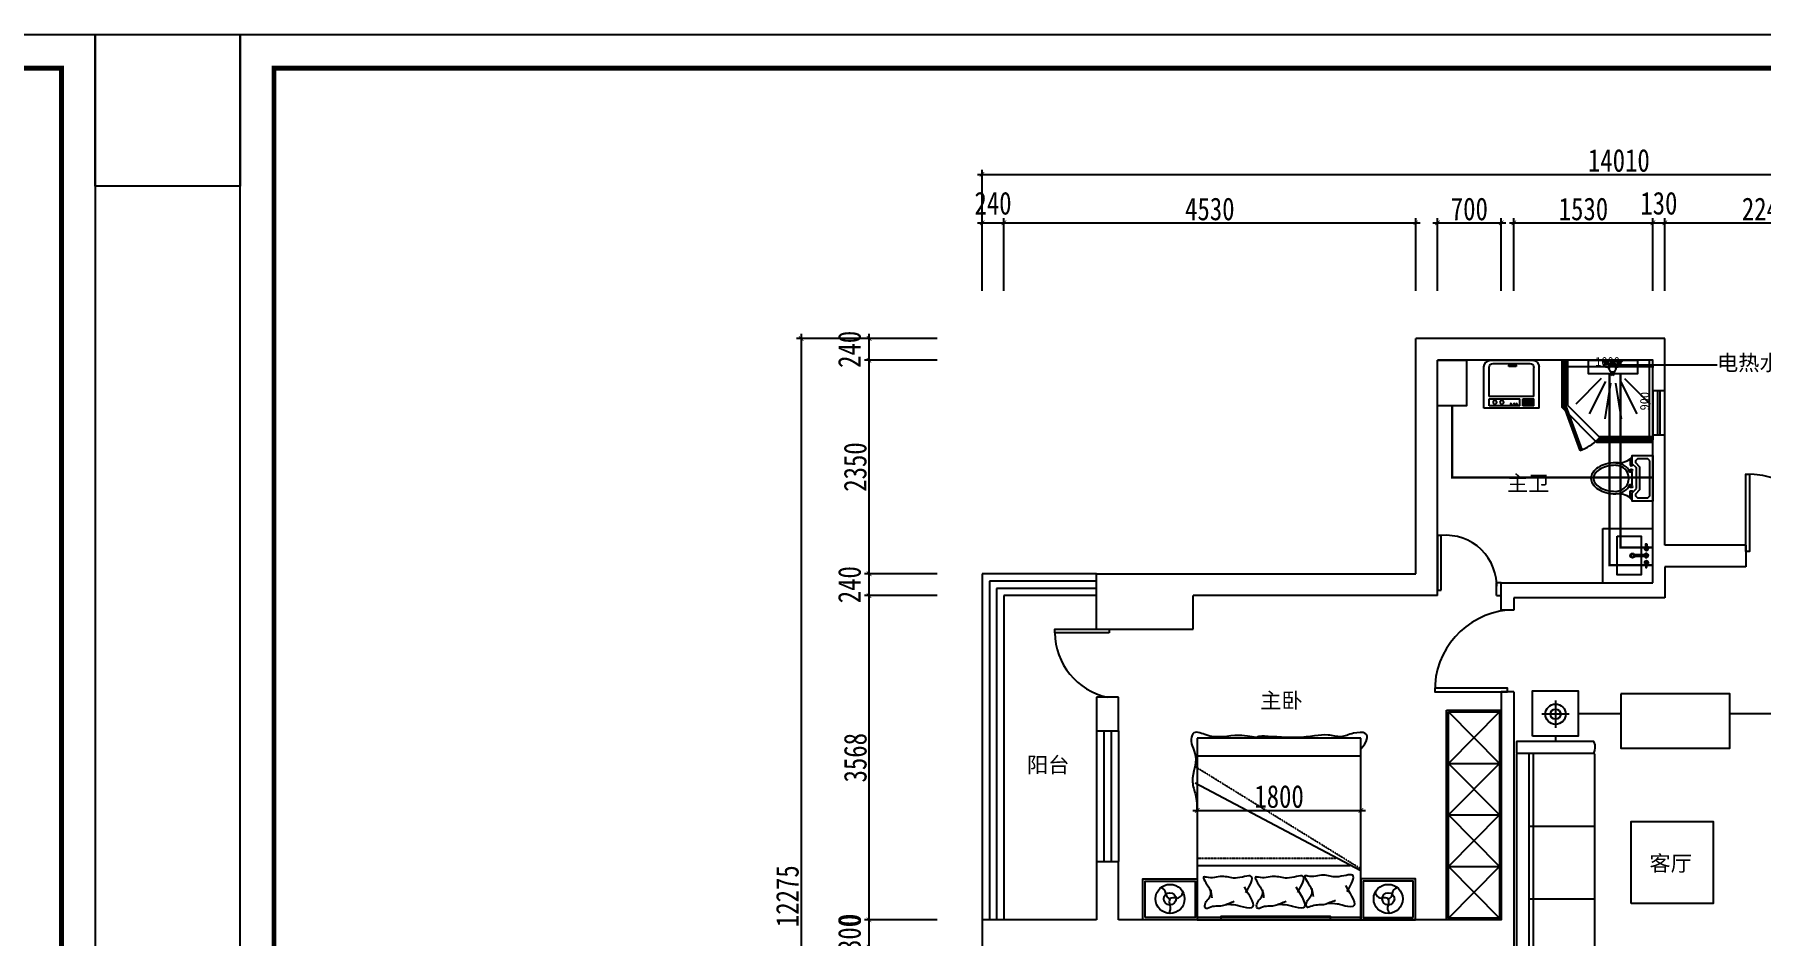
# Model space of a CAD drawing. Header units: millimetres. Extents: x 195858 to 476087, y -765534 to -702383.
# Drawn here: x 442584 to 461571, y -712298 to -702383 of the extents above; entities that cross this region are included whole.
import ezdxf

# ---------------------------------------------------------------- set-up
doc = ezdxf.new("R2010")
doc.units = ezdxf.units.MM
doc.header["$PDMODE"] = 3
doc.linetypes.add('ACAD_ISO03W100', pattern=[30, 12, -18])
doc.linetypes.add('DASHED2', pattern=[0.375, 0.25, -0.125])
for name, color, linetype in [('0-01图框模板说明', 2, 'Continuous'), ('0-02图框细线', 136, 'Continuous'), ('250', 250, 'Continuous'), ('5', 5, 'Continuous'), ('IDS-FIXT', 31, 'Continuous'), ('JP-洁具灶具', 2, 'Continuous'), ('家具1', 2, 'Continuous'), ('家具2', 1, 'Continuous')]:
    doc.layers.add(name, color=color, linetype=linetype)
doc.styles.add('DIM', font='simhei.ttf', dxfattribs={"width": 0.8})
doc.styles.add('HT', font='simhei.ttf')
doc.styles.get("Standard").update_dxf_attribs({"font": 'simhei.ttf'})
doc.dimstyles.new('1-10', dxfattribs={"dimscale": 10, "dimtxt": 10, "dimasz": 1, "dimexe": 1, "dimexo": 3, "dimgap": 0.5, "dimtad": 1, "dimtoh": 1, "dimdec": 0, "dimzin": 0, "dimdsep": 46, "dimtxsty": 'Standard', "dimblk": 'ARCHTICK', "dimcen": 0.09, "dimdle": 1, "dimclrd": 3, "dimclre": 3, "dimclrt": 1, "dimadec": 0, "dimazin": 0, "dimtfac": 1, "dimtdec": 0, "dimtix": 1, "dimtmove": 2, "dimatfit": 0, "dimldrblk": 'ARCHTICK', "dimfxl": 5, "dimfxlon": 1, "dimtolj": 1, "dimtzin": 0, "dimarcsym": 1})
doc.dimstyles.new('1-50', dxfattribs={"dimscale": 50, "dimtxt": 5, "dimasz": 1, "dimexe": 1, "dimexo": 0.1, "dimgap": 0.5, "dimtad": 1, "dimdec": 0, "dimdsep": 46, "dimtxsty": 'DIM', "dimblk": 'ARCHTICK', "dimcen": 4, "dimdle": 1, "dimclrd": 3, "dimclre": 3, "dimclrt": 7, "dimadec": 0, "dimazin": 0, "dimtfac": 1, "dimtdec": 0, "dimtmove": 2, "dimatfit": 3, "dimldrblk": 'DOT', "dimfxl": 15, "dimfxlon": 1, "dimarcsym": 0})

# ---------------------------------------------------------------- blocks, each defined once
blk = doc.blocks.new('A$C277C16EF')
at = {"layer": '0-01图框模板说明', "color": 2, "const_width": 49}
blk.add_lwpolyline([(-338, 19745), (-338, 338), (-28062, 338), (-28062, 19745)], close=True, dxfattribs=at)
at = {"layer": '0-02图框细线'}
blk.add_lwpolyline([(0, 20083), (0, 0), (-28400, 0), (-28400, 20083)], close=True, dxfattribs=at)
blk = doc.blocks.new('_ArchTick')
at = {"color": 0, "linetype": 'ByBlock', "const_width": 0.15}
blk.add_lwpolyline([(-0.5, -0.5), (0.5, 0.5)], dxfattribs=at)
blk = doc.blocks.new('*D474')
at = {"layer": '250', "color": 3, "lineweight": -2}
for p, q in [((453008, -705205), (453008, -704405)), ((453248, -705205), (453248, -704405)), ((452958, -704455), (453298, -704455))]:
    blk.add_line(p, q, dxfattribs=at)
at = {"layer": 'Defpoints', "color": 0}
for p in [(453248, -704455), (453008, -708715), (453248, -708955)]:
    blk.add_point(p, dxfattribs=at)
at = {"layer": '250', "color": 3, "lineweight": -2, "xscale": 50, "yscale": 50, "zscale": 50, "rotation": 180}
blk.add_blockref('_ArchTick', (453008, -704455), dxfattribs=at)
at = {"layer": '250', "color": 3, "lineweight": -2, "xscale": 50, "yscale": 50, "zscale": 50}
blk.add_blockref('_ArchTick', (453248, -704455), dxfattribs=at)
at = {"layer": '250', "color": 7, "insert": (453128, -704241), "char_height": 250, "attachment_point": 5, "style": 'DIM'}
blk.add_mtext('240', dxfattribs=at)
blk = doc.blocks.new('_Dot')
at = {"color": 0, "linetype": 'ByBlock', "lineweight": -2}
blk.add_line((-0.5, 0), (-1, 0), dxfattribs=at)
at = {"color": 0, "linetype": 'ByBlock', "const_width": 0.5}
blk.add_lwpolyline([(-0.25, 0, 1), (0.25, 0, 1)], format="xyb", close=True, dxfattribs=at)
blk = doc.blocks.new('*D475')
at = {"layer": '250', "color": 3, "lineweight": -2}
for p, q in [((453248, -705205), (453248, -704405)), ((457778, -705205), (457778, -704405)), ((453198, -704455), (457828, -704455))]:
    blk.add_line(p, q, dxfattribs=at)
at = {"layer": 'Defpoints', "color": 0}
for p in [(457778, -704455), (457778, -706125), (453248, -708955)]:
    blk.add_point(p, dxfattribs=at)
at = {"layer": '250', "color": 3, "lineweight": -2, "xscale": 50, "yscale": 50, "zscale": 50, "rotation": 180}
blk.add_blockref('_ArchTick', (453248, -704455), dxfattribs=at)
at = {"layer": '250', "color": 3, "lineweight": -2, "xscale": 50, "yscale": 50, "zscale": 50}
blk.add_blockref('_ArchTick', (457778, -704455), dxfattribs=at)
at = {"layer": '250', "color": 7, "insert": (455513, -704304), "char_height": 250, "attachment_point": 5, "style": 'DIM'}
blk.add_mtext('4530', dxfattribs=at)
blk = doc.blocks.new('*D476')
at = {"layer": '250', "color": 3, "lineweight": -2}
for p, q in [((458018, -705205), (458018, -704405)), ((458718, -705205), (458718, -704405)), ((457968, -704455), (458768, -704455))]:
    blk.add_line(p, q, dxfattribs=at)
at = {"layer": 'Defpoints', "color": 0}
for p in [(458718, -704455), (458018, -706365), (458718, -709993)]:
    blk.add_point(p, dxfattribs=at)
at = {"layer": '250', "color": 3, "lineweight": -2, "xscale": 50, "yscale": 50, "zscale": 50, "rotation": 180}
blk.add_blockref('_ArchTick', (458018, -704455), dxfattribs=at)
at = {"layer": '250', "color": 3, "lineweight": -2, "xscale": 50, "yscale": 50, "zscale": 50}
blk.add_blockref('_ArchTick', (458718, -704455), dxfattribs=at)
at = {"layer": '250', "color": 7, "insert": (458368, -704304), "char_height": 250, "attachment_point": 5, "style": 'DIM'}
blk.add_mtext('700', dxfattribs=at)
blk = doc.blocks.new('*D477')
at = {"layer": '250', "color": 3, "lineweight": -2}
for p, q in [((458858, -705205), (458858, -704405)), ((460388, -705205), (460388, -704405)), ((458808, -704455), (460438, -704455))]:
    blk.add_line(p, q, dxfattribs=at)
at = {"layer": 'Defpoints', "color": 0}
for p in [(460388, -704455), (460388, -707278), (458858, -709993)]:
    blk.add_point(p, dxfattribs=at)
at = {"layer": '250', "color": 3, "lineweight": -2, "xscale": 50, "yscale": 50, "zscale": 50, "rotation": 180}
blk.add_blockref('_ArchTick', (458858, -704455), dxfattribs=at)
at = {"layer": '250', "color": 3, "lineweight": -2, "xscale": 50, "yscale": 50, "zscale": 50}
blk.add_blockref('_ArchTick', (460388, -704455), dxfattribs=at)
at = {"layer": '250', "color": 7, "insert": (459623, -704304), "char_height": 250, "attachment_point": 5, "style": 'DIM'}
blk.add_mtext('1530', dxfattribs=at)
blk = doc.blocks.new('*D478')
at = {"layer": '250', "color": 3, "lineweight": -2}
for p, q in [((460388, -705205), (460388, -704405)), ((460518, -705205), (460518, -704405)), ((460338, -704455), (460568, -704455))]:
    blk.add_line(p, q, dxfattribs=at)
at = {"layer": 'Defpoints', "color": 0}
for p in [(460518, -704455), (460388, -707278), (460518, -707278)]:
    blk.add_point(p, dxfattribs=at)
at = {"layer": '250', "color": 3, "lineweight": -2, "xscale": 50, "yscale": 50, "zscale": 50, "rotation": 180}
blk.add_blockref('_ArchTick', (460388, -704455), dxfattribs=at)
at = {"layer": '250', "color": 3, "lineweight": -2, "xscale": 50, "yscale": 50, "zscale": 50}
blk.add_blockref('_ArchTick', (460518, -704455), dxfattribs=at)
at = {"layer": '250', "color": 7, "insert": (460453, -704241), "char_height": 250, "attachment_point": 5, "style": 'DIM'}
blk.add_mtext('130', dxfattribs=at)
blk = doc.blocks.new('*D479')
at = {"layer": '250', "color": 3, "lineweight": -2}
for p, q in [((460518, -705205), (460518, -704405)), ((462758, -705205), (462758, -704405)), ((460468, -704455), (462808, -704455))]:
    blk.add_line(p, q, dxfattribs=at)
at = {"layer": 'Defpoints', "color": 0}
for p in [(462758, -704455), (460518, -707278), (462758, -710580)]:
    blk.add_point(p, dxfattribs=at)
at = {"layer": '250', "color": 3, "lineweight": -2, "xscale": 50, "yscale": 50, "zscale": 50, "rotation": 180}
blk.add_blockref('_ArchTick', (460518, -704455), dxfattribs=at)
at = {"layer": '250', "color": 3, "lineweight": -2, "xscale": 50, "yscale": 50, "zscale": 50}
blk.add_blockref('_ArchTick', (462758, -704455), dxfattribs=at)
at = {"layer": '250', "color": 7, "insert": (461638, -704304), "char_height": 250, "attachment_point": 5, "style": 'DIM'}
blk.add_mtext('2240', dxfattribs=at)
blk = doc.blocks.new('*D483')
at = {"layer": '250', "color": 3, "lineweight": -2}
for p, q in [((452958, -703922), (467068, -703922)), ((453008, -704672), (453008, -703872)), ((467018, -704672), (467018, -703872))]:
    blk.add_line(p, q, dxfattribs=at)
at = {"layer": 'Defpoints', "color": 0}
for p in [(467018, -703922), (453008, -705205), (467018, -705205)]:
    blk.add_point(p, dxfattribs=at)
at = {"layer": '250', "color": 3, "lineweight": -2, "xscale": 50, "yscale": 50, "zscale": 50, "rotation": 180}
blk.add_blockref('_ArchTick', (453008, -703922), dxfattribs=at)
at = {"layer": '250', "color": 3, "lineweight": -2, "xscale": 50, "yscale": 50, "zscale": 50}
blk.add_blockref('_ArchTick', (467018, -703922), dxfattribs=at)
at = {"layer": '250', "color": 7, "insert": (460013, -703770), "char_height": 250, "attachment_point": 5, "style": 'DIM'}
blk.add_mtext('14010', dxfattribs=at)
blk = doc.blocks.new('*D491')
at = {"layer": '250', "color": 3, "lineweight": -2}
for p, q in [((468949, -708022), (468949, -705887)), ((468199, -705937), (468999, -705937)), ((468199, -707972), (468999, -707972))]:
    blk.add_line(p, q, dxfattribs=at)
at = {"layer": 'Defpoints', "color": 0}
for p in [(457750, -705937), (468949, -705937), (466750, -707972)]:
    blk.add_point(p, dxfattribs=at)
at = {"layer": '250', "color": 3, "lineweight": -2, "xscale": 50, "yscale": 50, "zscale": 50}
for p, rotation in [((468949, -705937), 90), ((468949, -707972), 270)]:
    blk.add_blockref('_ArchTick', p, dxfattribs=dict(at, rotation=rotation))
at = {"layer": '250', "color": 7, "insert": (468798, -706955), "char_height": 250, "attachment_point": 5, "rotation": 90, "style": 'DIM'}
blk.add_mtext('2035', dxfattribs=at)
blk = doc.blocks.new('*D492')
at = {"layer": '250', "color": 3, "lineweight": -2}
for p, q in [((468199, -705697), (468999, -705697)), ((468949, -705987), (468949, -705647)), ((468199, -705937), (468999, -705937))]:
    blk.add_line(p, q, dxfattribs=at)
at = {"layer": 'Defpoints', "color": 0}
for p in [(457510, -705697), (468949, -705697), (460120, -705937)]:
    blk.add_point(p, dxfattribs=at)
at = {"layer": '250', "color": 3, "lineweight": -2, "xscale": 50, "yscale": 50, "zscale": 50}
for p, rotation in [((468949, -705697), 90), ((468949, -705937), 270)]:
    blk.add_blockref('_ArchTick', p, dxfattribs=dict(at, rotation=rotation))
at = {"layer": '250', "color": 7, "insert": (468802, -705817), "char_height": 250, "attachment_point": 5, "rotation": 90, "style": 'DIM'}
blk.add_mtext('240', dxfattribs=at)
blk = doc.blocks.new('*D494')
at = {"layer": '250', "color": 3, "lineweight": -2}
for p, q in [((453008, -718307), (453008, -719107)), ((453248, -718307), (453248, -719107)), ((452958, -719057), (453298, -719057))]:
    blk.add_line(p, q, dxfattribs=at)
at = {"layer": 'Defpoints', "color": 0}
for p in [(453248, -711409), (453008, -711709), (453248, -719057)]:
    blk.add_point(p, dxfattribs=at)
at = {"layer": '250', "color": 3, "lineweight": -2, "xscale": 50, "yscale": 50, "zscale": 50, "rotation": 180}
blk.add_blockref('_ArchTick', (453008, -719057), dxfattribs=at)
at = {"layer": '250', "color": 3, "lineweight": -2, "xscale": 50, "yscale": 50, "zscale": 50}
blk.add_blockref('_ArchTick', (453248, -719057), dxfattribs=at)
at = {"layer": '250', "color": 7, "insert": (453128, -718863), "char_height": 250, "attachment_point": 5, "style": 'DIM'}
blk.add_mtext('240', dxfattribs=at)
blk = doc.blocks.new('*D495')
at = {"layer": '250', "color": 3, "lineweight": -2}
for p, q in [((453248, -718307), (453248, -719107)), ((454298, -718307), (454298, -719107)), ((453198, -719057), (454348, -719057))]:
    blk.add_line(p, q, dxfattribs=at)
at = {"layer": 'Defpoints', "color": 0}
for p in [(453248, -711409), (454298, -715869), (454298, -719057)]:
    blk.add_point(p, dxfattribs=at)
at = {"layer": '250', "color": 3, "lineweight": -2, "xscale": 50, "yscale": 50, "zscale": 50, "rotation": 180}
blk.add_blockref('_ArchTick', (453248, -719057), dxfattribs=at)
at = {"layer": '250', "color": 3, "lineweight": -2, "xscale": 50, "yscale": 50, "zscale": 50}
blk.add_blockref('_ArchTick', (454298, -719057), dxfattribs=at)
at = {"layer": '250', "color": 7, "insert": (453773, -718906), "char_height": 250, "attachment_point": 5, "style": 'DIM'}
blk.add_mtext('1050', dxfattribs=at)
blk = doc.blocks.new('*D510')
at = {"layer": '250', "color": 3, "lineweight": -2}
for p, q in [((452514, -712126), (451714, -712126)), ((451764, -712476), (451764, -712076)), ((452514, -712426), (451714, -712426))]:
    blk.add_line(p, q, dxfattribs=at)
at = {"layer": 'Defpoints', "color": 0}
for p in [(451764, -712126), (455916, -712126), (455946, -712426)]:
    blk.add_point(p, dxfattribs=at)
at = {"layer": '250', "color": 3, "lineweight": -2, "xscale": 50, "yscale": 50, "zscale": 50}
for p, rotation in [((451764, -712126), 90), ((451764, -712426), 270)]:
    blk.add_blockref('_ArchTick', p, dxfattribs=dict(at, rotation=rotation))
at = {"layer": '250', "color": 7, "insert": (451550, -712276), "char_height": 250, "attachment_point": 5, "rotation": 90, "style": 'DIM'}
blk.add_mtext('300', dxfattribs=at)
blk = doc.blocks.new('*D511')
at = {"layer": '250', "color": 3, "lineweight": -2}
blk.add_line((452514, -712126), (451714, -712126), dxfattribs=at)
blk.add_line((452514, -712126), (451714, -712126), dxfattribs=at)
at = {"layer": 'Defpoints', "color": 0}
for p in [(451764, -712126), (455916, -712126), (455916, -712126)]:
    blk.add_point(p, dxfattribs=at)
at = {"layer": '250', "color": 7, "insert": (451550, -712126), "char_height": 250, "attachment_point": 5, "rotation": 90, "style": 'DIM'}
blk.add_mtext('0', dxfattribs=at)
blk = doc.blocks.new('*D512')
at = {"layer": '250', "color": 3, "lineweight": -2}
for p, q in [((452514, -708558), (451714, -708558)), ((451764, -712176), (451764, -708508)), ((452514, -712126), (451714, -712126))]:
    blk.add_line(p, q, dxfattribs=at)
at = {"layer": 'Defpoints', "color": 0}
for p in [(451764, -708558), (456736, -708558), (455916, -712126)]:
    blk.add_point(p, dxfattribs=at)
at = {"layer": '250', "color": 3, "lineweight": -2, "xscale": 50, "yscale": 50, "zscale": 50}
for p, rotation in [((451764, -708558), 90), ((451764, -712126), 270)]:
    blk.add_blockref('_ArchTick', p, dxfattribs=dict(at, rotation=rotation))
at = {"layer": '250', "color": 7, "insert": (451614, -710342), "char_height": 250, "attachment_point": 5, "rotation": 90, "style": 'DIM'}
blk.add_mtext('3568', dxfattribs=at)
blk = doc.blocks.new('*D513')
at = {"layer": '250', "color": 3, "lineweight": -2}
for p, q in [((452514, -708318), (451714, -708318)), ((451764, -708608), (451764, -708268)), ((452514, -708558), (451714, -708558))]:
    blk.add_line(p, q, dxfattribs=at)
at = {"layer": 'Defpoints', "color": 0}
for p in [(451764, -708318), (455676, -708318), (456736, -708558)]:
    blk.add_point(p, dxfattribs=at)
at = {"layer": '250', "color": 3, "lineweight": -2, "xscale": 50, "yscale": 50, "zscale": 50}
for p, rotation in [((451764, -708318), 90), ((451764, -708558), 270)]:
    blk.add_blockref('_ArchTick', p, dxfattribs=dict(at, rotation=rotation))
at = {"layer": '250', "color": 7, "insert": (451550, -708438), "char_height": 250, "attachment_point": 5, "rotation": 90, "style": 'DIM'}
blk.add_mtext('240', dxfattribs=at)
blk = doc.blocks.new('*D514')
at = {"layer": '250', "color": 3, "lineweight": -2}
for p, q in [((451764, -708368), (451764, -705918)), ((452514, -705968), (451714, -705968)), ((452514, -708318), (451714, -708318))]:
    blk.add_line(p, q, dxfattribs=at)
at = {"layer": 'Defpoints', "color": 0}
for p in [(451764, -705968), (459426, -705968), (455676, -708318)]:
    blk.add_point(p, dxfattribs=at)
at = {"layer": '250', "color": 3, "lineweight": -2, "xscale": 50, "yscale": 50, "zscale": 50}
for p, rotation in [((451764, -705968), 90), ((451764, -708318), 270)]:
    blk.add_blockref('_ArchTick', p, dxfattribs=dict(at, rotation=rotation))
at = {"layer": '250', "color": 7, "insert": (451613, -707143), "char_height": 250, "attachment_point": 5, "rotation": 90, "style": 'DIM'}
blk.add_mtext('2350', dxfattribs=at)
blk = doc.blocks.new('*D515')
at = {"layer": '250', "color": 3, "lineweight": -2}
for p, q in [((452514, -705728), (451714, -705728)), ((451764, -706018), (451764, -705678)), ((452514, -705968), (451714, -705968))]:
    blk.add_line(p, q, dxfattribs=at)
at = {"layer": 'Defpoints', "color": 0}
for p in [(451764, -705728), (459186, -705728), (461796, -705968)]:
    blk.add_point(p, dxfattribs=at)
at = {"layer": '250', "color": 3, "lineweight": -2, "xscale": 50, "yscale": 50, "zscale": 50}
for p, rotation in [((451764, -705728), 90), ((451764, -705968), 270)]:
    blk.add_blockref('_ArchTick', p, dxfattribs=dict(at, rotation=rotation))
at = {"layer": '250', "color": 7, "insert": (451550, -705848), "char_height": 250, "attachment_point": 5, "rotation": 90, "style": 'DIM'}
blk.add_mtext('240', dxfattribs=at)
blk = doc.blocks.new('*D516')
at = {"layer": '250', "color": 3, "lineweight": -2}
for p, q in [((451767, -705728), (450967, -705728)), ((451017, -705678), (451017, -718053)), ((451767, -718003), (450967, -718003))]:
    blk.add_line(p, q, dxfattribs=at)
at = {"layer": 'Defpoints', "color": 0}
for p in [(452557, -705728), (451017, -718003), (452157, -718003)]:
    blk.add_point(p, dxfattribs=at)
at = {"layer": '250', "color": 3, "lineweight": -2, "xscale": 50, "yscale": 50, "zscale": 50}
for p, rotation in [((451017, -705728), 90), ((451017, -718003), 270)]:
    blk.add_blockref('_ArchTick', p, dxfattribs=dict(at, rotation=rotation))
at = {"layer": '250', "color": 7, "insert": (450867, -711866), "char_height": 250, "attachment_point": 5, "rotation": 90, "style": 'DIM'}
blk.add_mtext('12275', dxfattribs=at)
blk = doc.blocks.new('WERWW')
at = {"color": 1}
for points in [[(50095, 16268), (49868, 16268), (49823, 16223), (49732, 16223), (49732, 16450), (50232, 16450), (50232, 16223), (50141, 16223)], [(49788, 16416), (49766, 16393), (49766, 16280), (49788, 16257), (49808, 16257), (49854, 16302), (50109, 16302), (50155, 16257), (50175, 16257), (50198, 16280), (50198, 16393), (50175, 16416)]]:
    blk.add_lwpolyline(points, close=True, dxfattribs=at)
for points in [[(49777, 16223), (49777, 16200), (49834, 16200, 1), (49834, 16223), (49823, 16223)], [(50186, 16200), (50186, 16200), (50129, 16200, -1), (50129, 16223), (50141, 16223)]]:
    blk.add_lwpolyline(points, format="xyb", dxfattribs=at)
at = {"color": 2}
blk.add_lwpolyline([(49913, 16200), (49913, 16197, 0.298217), (49811, 16041, 0.063415), (49825, 15932, 0.076468), (49861, 15848, 0.107136), (49921, 15787, 0.147373), (49982, 15768, 0.147373), (50042, 15787, 0.107136), (50102, 15848, 0.076468), (50138, 15932, 0.063415), (50152, 16041, 0.298217), (50050, 16197), (50050, 16200)], format="xyb", dxfattribs=at)
at = {"color": 1}
for points in [[(50050, 16200), (50050, 16223), (49913, 16223), (49913, 16200)], [(50186, 16223), (50186, 16200)]]:
    blk.add_lwpolyline(points, dxfattribs=at)
for centre in [(49891, 16212), (50073, 16212)]:
    blk.add_circle(centre, 11.4, dxfattribs=at)
for centre, radius, start, end in [((49609, 16069), 204, 39.9797, 48.911), ((49982, 16041), 143, 106.6015, 180), ((49982, 16041), 143, 0, 106.6015), ((50355, 16069), 204, 131.089, 140.0203), ((50246, 16041), 408, 180, 194.5142), ((49717, 16041), 408, 345.4858, 360), ((50116, 16007), 273, 194.5142, 212.0054), ((50033, 15956), 176, 212.0054, 236.4659), ((49982, 15878), 82.2, 236.4659, 269.9999), ((49982, 15878), 82.2, 270.0001, 303.5341), ((49930, 15956), 176, 303.5341, 327.9946), ((49848, 16007), 273, 327.9946, 345.4858)]:
    blk.add_arc(centre, radius, start, end, dxfattribs=at)
at = {"color": 2}
for centre, start, end in [((49609, 16069), 352.2011, 39.9797), ((50355, 16069), 140.0203, 187.7989)]:
    blk.add_arc(centre, 204, start, end, dxfattribs=at)
blk = doc.blocks.new('941RFD')
at = {"color": 2}
for p, q in [((40964, 8550), (40841, 8550)), ((40964, 8532), (40841, 8532))]:
    blk.add_line(p, q, dxfattribs=at)
for points in [[(40643, 8754), (40909, 8754), (40909, 8328), (40643, 8328)], [(40971, 8671), (40971, 8613), (40959, 8613), (40959, 8671)], [(40971, 8411), (40971, 8469), (40959, 8469), (40959, 8411)]]:
    blk.add_lwpolyline(points, close=True, dxfattribs=at)
for radius in [24, 16]:
    blk.add_circle((40812, 8541), radius, dxfattribs=at)
for centre, radius, start, end in [((40841, 8541), 8.57, 90, 270), ((40965, 8621), 22, 105.2764, 74.7237), ((40965, 8541), 22, 202.9179, 157.0821), ((40964, 8541), 8.57, 270, 90), ((40965, 8461), 22, 285.2764, 254.7237)]:
    blk.add_arc(centre, radius, start, end, dxfattribs=at)
blk = doc.blocks.new('A$C761A5A90')
at = {"color": 8, "ltscale": 120}
for p, q in [((-77, 233), (-258, 589)), ((-23, 251), (-86, 646)), ((34, 251), (96, 646)), ((87, 233), (269, 589)), ((-123, 200), (-405, 483)), ((133, 200), (416, 483))]:
    blk.add_line(p, q, dxfattribs=at)
at = {"layer": 'IDS-FIXT'}
for p, q in [((-108, 8), (-89, 27)), ((-108, 0), (-108, 8)), ((-108, 8), (-40, 8)), ((-40, 0), (-108, 0)), ((-92, 68), (-44, 81)), ((-92, 45), (-92, 68)), ((-87, 45), (-92, 45)), ((-89, 41), (-87, 43)), ((-89, 33), (-89, 41)), ((-89, 41), (-86, 41)), ((-87, 31), (-89, 33)), ((-86, 33), (-89, 33)), ((-89, 27), (-87, 27)), ((-87, 45), (-87, 43)), ((-61, 45), (-87, 45)), ((-87, 43), (-74, 43)), ((-87, 27), (-87, 31)), ((-87, 31), (-74, 31)), ((-87, 27), (-74, 27)), ((-86, 41), (-84, 43)), ((-86, 41), (-86, 33)), ((-86, 33), (-83, 31)), ((-77, 41), (-79, 43)), ((-79, 31), (-77, 33)), ((-77, 33), (-77, 41)), ((-77, 41), (-74, 41)), ((-77, 33), (-74, 33)), ((-61, 43), (-74, 43)), ((-71, 41), (-74, 41)), ((-71, 33), (-74, 33)), ((-61, 31), (-74, 31)), ((-61, 27), (-74, 27)), ((-71, 41), (-69, 43)), ((-71, 33), (-71, 41)), ((-69, 31), (-71, 33)), ((-63, 33), (-66, 31)), ((-63, 41), (-65, 43)), ((-63, 41), (-63, 33)), ((-59, 41), (-63, 41)), ((-63, 33), (-59, 33)), ((-61, 45), (-61, 43)), ((-50, 45), (-61, 45)), ((-59, 41), (-61, 43)), ((-61, 31), (-59, 33)), ((-61, 27), (-61, 31)), ((-59, 27), (-61, 27)), ((-59, 33), (-59, 41)), ((-40, 8), (-59, 27)), ((-40, 8), (-40, 0)), ((-16, 57), (-27, 70)), ((-22, 44), (-15, 44)), ((-22, 0), (-22, 44)), ((-12, 0), (-22, 0)), ((-20, 123), (-17, 151)), ((-19, 124), (-16, 147)), ((-14, 126), (-12, 139)), ((-14, 47), (-14, 51)), ((-14, 47), (0, 47)), ((-11, 6), (-14, 42)), ((-14, 42), (0, 42)), ((-9, 6), (-12, 42)), ((-12, 18), (-12, 0)), ((-11, 8), (0, 8)), ((-11, 6), (0, 6)), ((14, 47), (0, 47)), ((14, 42), (0, 42)), ((11, 8), (0, 8)), ((11, 6), (0, 6)), ((9, 6), (12, 42)), ((12, 127), (10, 139)), ((11, 6), (14, 42)), ((12, 18), (12, 0)), ((12, 0), (22, 0)), ((17, 125), (14, 147)), ((14, 47), (14, 51)), ((18, 125), (15, 151)), ((22, 44), (15, 44)), ((16, 57), (27, 70)), ((22, 0), (22, 44)), ((38, 8), (57, 27)), ((38, 8), (38, 0)), ((106, 8), (38, 8)), ((38, 0), (73, 0)), ((90, 68), (42, 81)), ((48, 45), (59, 45)), ((57, 41), (59, 43)), ((57, 33), (57, 41)), ((57, 41), (61, 41)), ((59, 31), (57, 33)), ((61, 33), (57, 33)), ((57, 27), (59, 27)), ((59, 45), (59, 43)), ((59, 45), (85, 45)), ((59, 43), (72, 43)), ((59, 27), (59, 31)), ((59, 31), (72, 31)), ((59, 27), (72, 27)), ((61, 41), (63, 43)), ((61, 41), (61, 33)), ((61, 33), (64, 31)), ((69, 41), (67, 43)), ((67, 31), (69, 33)), ((69, 41), (72, 41)), ((69, 33), (69, 41)), ((69, 33), (72, 33)), ((85, 43), (72, 43)), ((75, 41), (72, 41)), ((75, 33), (72, 33)), ((85, 31), (72, 31)), ((85, 27), (72, 27)), ((73, 0), (93, 0)), ((75, 41), (77, 43)), ((75, 33), (75, 41)), ((77, 31), (75, 33)), ((84, 33), (81, 31)), ((84, 41), (82, 43)), ((84, 41), (84, 33)), ((87, 41), (84, 41)), ((84, 33), (87, 33)), ((85, 45), (85, 43)), ((85, 45), (90, 45)), ((87, 41), (85, 43)), ((85, 31), (87, 33)), ((85, 27), (85, 31)), ((87, 27), (85, 27)), ((87, 33), (87, 41)), ((106, 8), (87, 27)), ((90, 45), (90, 68)), ((93, 0), (106, 0)), ((106, 0), (106, 8))]:
    blk.add_line(p, q, dxfattribs=at)
for centre, radius, start, end in [((-3, 339), 301, 257.8397, 266.4081), ((-47, 38), 11.4, 98.8068, 145.204), ((-41, -1), 46.4, 73.3881, 101.84), ((-42, 6), 44.3, 59.2774, 98.8068), ((-51, 111), 30.8, 284.3003, 301.8624), ((0, 93), 36.1, 319.5542, 220.4458), ((-31, 33), 11.7, 39.2318, 73.3881), ((-1, 66), 25.6, 172.7672, 237.1919), ((1, 149), 18, 95.4923, 174.5077), ((1, 145), 17.5, 96.9811, 173.0189), ((2, 139), 20.4, 99.0595, 154.6803), ((-23, 51), 8.55, 0, 40.4458), ((-10, 45), 4.75, 143.1301, 216.8699), ((-1, 137), 11, 87.2058, 172.4054), ((0, 27), 24.2, 241.9275, 298.0725), ((-3, 149), 18, 5.4923, 84.5077), ((-3, 145), 17.5, 6.9811, 83.0189), ((-4, 139), 20.4, 25.3197, 80.9405), ((0, 137), 11, 7.5946, 92.7942), ((23, 51), 8.55, 139.5542, 180), ((10, 45), 4.75, 323.1301, 36.8699), ((-1, 66), 25.6, 308.018, 2.6898), ((40, 6), 44.3, 81.1932, 120.7226), ((-3, 339), 301, 274.7401, 282.1603), ((29, 33), 11.7, 106.6119, 127.7119), ((39, -1), 46.4, 78.16, 106.6119), ((49, 111), 30.8, 241.6884, 255.6997), ((45, 38), 11.4, 34.796, 81.1932)]:
    blk.add_arc(centre, radius, start, end, dxfattribs=at)
blk = doc.blocks.new('A$C3FA61304')
at = {"color": 251}
for p, q in [((38, 561), (38, 113)), ((444, 611), (88, 611)), ((444, 64), (444, 611)), ((471, 611), (471, 236)), ((559, 611), (471, 611)), ((559, 236), (559, 611)), ((55, 363, -1341), (55, 287, -1341)), ((76, 368, -1341), (60, 368, -1341)), ((60, 282, -1341), (76, 282, -1341)), ((76, 282, -1341), (76, 368, -1341)), ((559, 236), (471, 236)), ((444, 64), (88, 64)), ((471, 200), (471, 64)), ((559, 200), (471, 200)), ((559, 64), (471, 64)), ((505, 190, -1341), (489, 190, -1341)), ((489, 73, -1341), (489, 190, -1341)), ((505, 73, -1341), (489, 73, -1341)), ((505, 73, -1341), (505, 190, -1341)), ((521, 73, -1341), (521, 190, -1341)), ((536, 190, -1341), (521, 190, -1341)), ((536, 73, -1341), (521, 73, -1341)), ((536, 73, -1341), (536, 190, -1341)), ((559, 64), (559, 200))]:
    blk.add_line(p, q, dxfattribs=at)
for centre, radius in [((514, 540, -1341), 23.1), ((514, 455, -1341), 23.1), ((538, 342, -1341), 8.22), ((538, 307, -1341), 8.22), ((538, 273, -1341), 8.22)]:
    blk.add_circle(centre, radius, dxfattribs=at)
for centre, radius, start, end in [((88, 561), 49.5, 90, 180), ((60, 363, -1341), 4.95, 90, 180), ((60, 287, -1341), 4.95, 180, 270), ((88, 113), 49.5, 180, 270)]:
    blk.add_arc(centre, radius, start, end, dxfattribs=at)
at = {"layer": 'IDS-FIXT', "ltscale": 3}
for p, q in [((587, 674), (82, 674)), ((587, 0), (587, 674)), ((0, 592), (0, 82)), ((587, 0), (82, 0))]:
    blk.add_line(p, q, dxfattribs=at)
for centre, start, end in [((82, 592), 90, 180), ((82, 82), 180, 270)]:
    blk.add_arc(centre, 82.5, start, end, dxfattribs=at)
blk = doc.blocks.new('休闲椅子')
at = {"layer": '家具1'}
for p, q in [((-340, 0), (-360, -721)), ((-340, 0), (-360, -721)), ((340, 0), (-340, 0)), ((340, 0), (-340, 0)), ((360, -721), (340, 0)), ((360, -721), (340, 0)), ((340, -24), (-340, -24)), ((340, -24), (-340, -24)), ((-301, -24), (-320, -721)), ((-301, -24), (-320, -721)), ((320, -721), (301, -24)), ((320, -721), (301, -24)), ((-360, -721), (-320, -721)), ((-360, -721), (-320, -721)), ((320, -721), (-320, -721)), ((320, -721), (-320, -721)), ((320, -721), (360, -721)), ((320, -721), (360, -721))]:
    blk.add_line(p, q, dxfattribs=at)
at = {"layer": '家具2'}
blk.add_lwpolyline([(260, -100), (-260, -100, 0.414214), (-280, -120), (-280, -601, 0.414214), (-260, -621), (260, -621, 0.414214), (280, -601), (280, -120, 0.414214)], format="xyb", close=True, dxfattribs=at)
blk = doc.blocks.new('A$C287A39A7')
at = {"layer": '家具1'}
for p, q in [((847, 2664), (10, 2664)), ((0, 2654), (0, 2542)), ((0, 2525), (0, 139)), ((854, 2532), (10, 2532)), ((140, 132), (140, 2527)), ((864, 142), (864, 2522)), ((140, 1732), (864, 1732)), ((140, 932), (864, 932)), ((0, 10), (0, 122)), ((854, 132), (10, 132)), ((847, 0), (10, 0))]:
    blk.add_line(p, q, dxfattribs=at)
for centre, radius, start, end in [((10, 2654), 10, 90, 180), ((847, 2654), 10, 21.2566, 90), ((10, 2542), 10, 180, 270), ((74, 2130), 403, 80.4997, 100.5306), ((704, 2598), 164, 336.3368, 21.2566), ((854, 2522), 10, 0, 90), ((74, 534), 403, 259.4694, 279.5003), ((10, 122), 10, 90, 180), ((10, 10), 10, 180, 270), ((847, 10), 10, 270, 338.7434), ((854, 142), 10, 270, 0), ((704, 66), 164, 338.7434, 23.6632)]:
    blk.add_arc(centre, radius, start, end, dxfattribs=at)
at = {"layer": '家具2'}
blk.add_line((190, 132), (190, 2532), dxfattribs=at)
blk = doc.blocks.new('沙发边柜')
at = {"layer": '家具1'}
blk.add_lwpolyline([(-253, -242), (-253, 258), (247, 258), (247, -242)], close=True, dxfattribs=at)
blk.add_circle((0, 0), 112, dxfattribs=at)
at = {"layer": '家具2'}
for p, q in [((150, 0), (-150, 0)), ((0, 150), (0, -150))]:
    blk.add_line(p, q, dxfattribs=at)
blk.add_circle((0, 0), 56.2, dxfattribs=at)
blk = doc.blocks.new('A$C3EA476F0')
at = {"layer": '家具1'}
for points in [[(1148, 3959), (1148, 3359), (2348, 3359), (2348, 3959)], [(1264, 1652), (1264, 2552), (2164, 2552), (2164, 1652)]]:
    blk.add_lwpolyline(points, close=True, dxfattribs=at)
at = {"layer": '家具2'}
for p, q in [((679, 3742), (1148, 3742)), ((2348, 3742), (2841, 3742)), ((2841, 462), (2841, 3742)), ((429, 3492), (429, 3434)), ((429, 712), (429, 770)), ((679, 462), (1351, 462)), ((2057, 462), (2841, 462))]:
    blk.add_line(p, q, dxfattribs=at)
blk.add_blockref('A$C287A39A7', (0, 770))
at = {"xscale": -1, "rotation": 180}
blk.add_blockref('休闲椅子', (1704, 0), dxfattribs=at)
at = {"layer": '家具1'}
blk.add_blockref('沙发边柜', (432, 3734), dxfattribs=at)
at = {"layer": '家具1', "xscale": -1, "rotation": 180}
blk.add_blockref('沙发边柜', (432, 469), dxfattribs=at)
blk = doc.blocks.new('GFV85')
at = {"color": 2, "ltscale": 1000}
for p, q in [((56980, 6593), (54980, 6593)), ((54980, 6593), (54980, 4793)), ((56380, 4793), (56380, 6475)), ((56980, 4793), (56980, 6593)), ((54980, 4793), (56980, 4793))]:
    blk.add_line(p, q, dxfattribs=at)
at = {"color": 8, "ltscale": 1000}
blk.add_line((55180, 6593), (55180, 4793), dxfattribs=at)
at = {"color": 8, "linetype": 'DASHED2', "ltscale": 0.5}
for p, q in [((56420, 6593), (55290, 4762)), ((56300, 4793), (56300, 6317))]:
    blk.add_line(p, q, dxfattribs=at)
at = {"color": 1, "ltscale": 1000}
for p, q in [((56440, 6593), (55476, 4771)), ((56950, 4793), (56950, 6593))]:
    blk.add_line(p, q, dxfattribs=at)
at = {"color": 2}
for points in [[(56980, 7193), (56530, 7193), (56530, 6593), (56980, 6593)], [(56980, 4193), (56530, 4193), (56530, 4793), (56980, 4793)]]:
    blk.add_lwpolyline(points, close=True, dxfattribs=at)
at = {"color": 1}
for points in [[(56955, 7168), (56555, 7168), (56555, 6618), (56955, 6618)], [(56955, 4218), (56555, 4218), (56555, 4768), (56955, 4768)]]:
    blk.add_lwpolyline(points, close=True, dxfattribs=at)
at = {"color": 3}
blk.add_lwpolyline([(56980, 5057), (56940, 5057), (56940, 6256), (56980, 6256)], close=True, dxfattribs=at)
for centre in [(56749, 6893), (56749, 4493)]:
    blk.add_circle(centre, 160, dxfattribs=at)
at = {"color": 1}
for centre in [(56749, 6894), (56749, 4491)]:
    blk.add_circle(centre, 67.5, dxfattribs=at)
for centre, radius, start, end in [((56693, 7002), 65, 184.5472, 274.0046), ((56684, 6868), 70.2, 21.5496, 79.0602), ((56805, 6852), 69.8, 142.7692, 200.655), ((56783, 6815), 86, 66.8898, 113.1102), ((56850, 6966), 80.7, 245.5061, 315.9952), ((56669, 6822), 70.8, 274.3234, 4.4208), ((56669, 4563), 70.8, 355.5792, 85.6766), ((56805, 4533), 69.8, 159.345, 217.2308), ((56693, 4383), 65, 85.9954, 175.4528), ((56684, 4517), 70.2, 280.9398, 338.4504), ((56783, 4570), 86, 246.8898, 293.1102), ((56850, 4419), 80.7, 44.0048, 114.4939)]:
    blk.add_arc(centre, radius, start, end, dxfattribs=at)
at = {"color": 2, "ltscale": 1000}
blk.add_open_spline([(55099, 6593), (55020, 6663), (54902, 6692), (54924, 6482), (54983, 6374), (54918, 6183), (55000, 5964), (54942, 5420), (54992, 5492), (54918, 5209), (55008, 4991), (54883, 4745), (55025, 4713), (55227, 4826), (55393, 4701), (55617, 4783), (55724, 4789), (55783, 4793)], degree=3, knots=[0, 0, 0, 0, 140.356688, 240.855445, 374.272085, 514.628774, 800.960617, 1037.309606, 1234.977718, 1501.883052, 1872.056655, 1990.732643, 2052.345442, 2125.407537, 2467.000811, 2608.004871, 2786.638856, 2786.638856, 2786.638856, 2786.638856], dxfattribs=at)
at = {"color": 1, "ltscale": 1000}
for points, knots in [([(56667, 6443), (56587, 6486), (56433, 6569), (56519, 6354), (56499, 6254), (56482, 6176), (56504, 6095), (56505, 6033), (56480, 5939), (56624, 6057), (56694, 6064), (56723, 6067)], [0, 0, 0, 0, 197.98522, 383.798459, 461.536852, 537.063609, 629.138715, 719.341985, 744.183766, 895.041347, 1000.692483, 1000.692483, 1000.692483, 1000.692483]), ([(56603, 6422), (56710, 6488), (56868, 6585), (56824, 6402), (56800, 6315), (56799, 6258), (56798, 6220)], [0, 0, 0, 0, 257.192142, 380.388355, 440.188761, 557.045341, 557.045341, 557.045341, 557.045341]), ([(56767, 6314), (56774, 6293), (56787, 6254), (56827, 6170), (56802, 6093), (56857, 5995), (56770, 5983), (56724, 6058), (56658, 6058), (56636, 6058)], [0, 0, 0, 0, 70.314327, 132.712823, 281.06886, 345.030234, 373.143701, 508.899423, 574.349148, 574.349148, 574.349148, 574.349148]), ([(56680, 5898), (56600, 5941), (56446, 6024), (56532, 5809), (56512, 5709), (56495, 5631), (56517, 5550), (56518, 5488), (56493, 5394), (56637, 5512), (56707, 5519), (56736, 5522)], [0, 0, 0, 0, 197.98522, 383.798459, 461.536852, 537.063609, 629.138715, 719.341985, 744.183766, 895.041347, 1000.692483, 1000.692483, 1000.692483, 1000.692483]), ([(56616, 5877), (56723, 5943), (56881, 6040), (56837, 5858), (56813, 5770), (56812, 5713), (56811, 5675)], [0, 0, 0, 0, 257.192142, 380.388355, 440.188761, 557.045341, 557.045341, 557.045341, 557.045341]), ([(56779, 5769), (56787, 5748), (56800, 5709), (56840, 5625), (56815, 5548), (56870, 5450), (56783, 5438), (56737, 5513), (56671, 5513), (56649, 5514)], [0, 0, 0, 0, 70.314327, 132.712823, 281.06886, 345.030234, 373.143701, 508.899423, 574.349148, 574.349148, 574.349148, 574.349148]), ([(56680, 5328), (56600, 5371), (56446, 5454), (56532, 5239), (56512, 5140), (56495, 5062), (56517, 4980), (56518, 4918), (56493, 4825), (56637, 4943), (56707, 4950), (56736, 4952)], [0, 0, 0, 0, 197.98522, 383.798459, 461.536852, 537.063609, 629.138715, 719.341985, 744.183766, 895.041347, 1000.692483, 1000.692483, 1000.692483, 1000.692483]), ([(56616, 5307), (56723, 5373), (56881, 5470), (56837, 5288), (56813, 5201), (56812, 5144), (56811, 5106)], [0, 0, 0, 0, 257.192142, 380.388355, 440.188761, 557.045341, 557.045341, 557.045341, 557.045341]), ([(56779, 5200), (56787, 5179), (56800, 5139), (56840, 5055), (56815, 4978), (56870, 4880), (56783, 4868), (56737, 4944), (56671, 4944), (56649, 4944)], [0, 0, 0, 0, 70.314327, 132.712823, 281.06886, 345.030234, 373.143701, 508.899423, 574.349148, 574.349148, 574.349148, 574.349148])]:
    blk.add_open_spline(points, degree=3, knots=knots, dxfattribs=at)
blk = doc.blocks.new('*D518')
at = {"layer": '250', "color": 3, "lineweight": -2}
for p, q in [((455325, -710922), (457225, -710922)), ((455375, -710925), (455375, -710872)), ((457175, -710925), (457175, -710872))]:
    blk.add_line(p, q, dxfattribs=at)
at = {"layer": 'Defpoints', "color": 0}
for p in [(455375, -710930), (457175, -710922), (457175, -710930)]:
    blk.add_point(p, dxfattribs=at)
at = {"layer": '250', "color": 3, "lineweight": -2, "xscale": 50, "yscale": 50, "zscale": 50, "rotation": 180}
blk.add_blockref('_ArchTick', (455375, -710922), dxfattribs=at)
at = {"layer": '250', "color": 3, "lineweight": -2, "xscale": 50, "yscale": 50, "zscale": 50}
blk.add_blockref('_ArchTick', (457175, -710922), dxfattribs=at)
at = {"layer": '250', "color": 7, "insert": (456275, -710770), "char_height": 250, "attachment_point": 5, "style": 'DIM'}
blk.add_mtext('1800', dxfattribs=at)
blk = doc.blocks.new('*D472')
at = {"layer": '250', "color": 3, "lineweight": -2}
for p, q in [((459378, -706037), (460398, -706037)), ((459388, -706037), (459388, -706027)), ((460388, -706037), (460388, -706027))]:
    blk.add_line(p, q, dxfattribs=at)
at = {"layer": 'Defpoints', "color": 0}
for p in [(459388, -706037), (460388, -706037), (460388, -706037)]:
    blk.add_point(p, dxfattribs=at)
at = {"layer": '250', "color": 3, "lineweight": -2, "xscale": 10, "yscale": 10, "zscale": 10, "rotation": 180}
blk.add_blockref('_ArchTick', (459388, -706037), dxfattribs=at)
at = {"layer": '250', "color": 3, "lineweight": -2, "xscale": 10, "yscale": 10, "zscale": 10}
blk.add_blockref('_ArchTick', (460388, -706037), dxfattribs=at)
at = {"layer": '250', "color": 1, "insert": (459888, -705982), "char_height": 100, "attachment_point": 5}
blk.add_mtext('\\A1;1000', dxfattribs=at)
blk = doc.blocks.new('*D517')
at = {"layer": '250', "color": 3, "lineweight": -2}
for p, q in [((460358, -705968), (460341, -705968)), ((460351, -706878), (460351, -705958)), ((460358, -706868), (460341, -706868))]:
    blk.add_line(p, q, dxfattribs=at)
at = {"layer": 'Defpoints', "color": 0}
for p in [(460351, -705968), (460388, -705968), (460388, -706868)]:
    blk.add_point(p, dxfattribs=at)
at = {"layer": '250', "color": 3, "lineweight": -2, "xscale": 10, "yscale": 10, "zscale": 10}
for p, rotation in [((460351, -705968), 90), ((460351, -706868), 270)]:
    blk.add_blockref('_ArchTick', p, dxfattribs=dict(at, rotation=rotation))
at = {"layer": '250', "color": 1, "insert": (460296, -706418), "char_height": 100, "attachment_point": 5, "rotation": 90}
blk.add_mtext('\\A1;900', dxfattribs=at)

msp = doc.modelspace()

# ---------------------------------------------------------------- linework, layer by layer
at = {"color": 1, "linetype": 'ACAD_ISO03W100', "lineweight": 30, "ltscale": 5, "const_width": 25}
msp.add_lwpolyline([(460031.4, -706116.1), (460031.4, -708028.7), (460388.2, -708028.7)], dxfattribs=at)
at = {"layer": '250', "color": 0}
for p, q in [((457778.2, -708318), (457778.2, -705728)), ((460518.2, -705728), (457778.2, -705728)), ((460518.2, -706300.9), (460518.2, -705728)), ((458018.2, -708558), (458018.2, -705968)), ((460388.2, -705968), (458018.2, -705968)), ((459388.2, -706488), (459388.2, -705968)), ((460388.2, -706300.9), (460388.2, -705968)), ((460388.2, -706300.9), (460518.2, -706300.9)), ((459768.2, -706868), (459388.2, -706488)), ((460388.2, -706868), (459768.2, -706868)), ((460388.2, -706789.2), (460518.2, -706789.2)), ((460388.2, -708418), (460388.2, -706844.1)), ((460518.2, -708003), (460518.2, -706789.2)), ((461408.2, -708003), (460518.2, -708003)), ((461408.2, -708003), (461408.2, -708243)), ((454268.2, -708558), (454268.2, -708318)), ((454268.2, -708318), (457778.2, -708318)), ((461408.2, -708243), (460518.2, -708243)), ((460518.2, -708243), (460518.2, -708582.5)), ((454268.2, -708926), (454268.2, -708558)), ((458018.2, -708558), (455328.2, -708558)), ((455328.2, -708926), (455328.2, -708558)), ((458668.2, -708558), (458668.2, -708418)), ((458718.2, -708418), (458668.2, -708418)), ((458668.2, -708558), (458718.2, -708558)), ((458718.2, -708718), (458718.2, -708418)), ((458718.2, -708418), (460388.2, -708418)), ((458718.2, -708418), (460388.2, -708418)), ((460518.2, -708582.5), (458858.2, -708582.5)), ((458858.2, -708582.5), (458858.2, -708718)), ((458858.2, -708718), (458718.2, -708718)), ((454268.2, -708926), (455328.2, -708926)), ((454508.2, -709676), (454268.2, -709676)), ((454268.2, -709676), (454268.2, -710044.8)), ((454508.2, -710044.8), (454508.2, -709676)), ((458858.2, -709618), (458718.2, -709618)), ((458718.2, -709618), (458718.2, -712126)), ((458858.2, -709618), (458858.2, -712426)), ((454268.2, -710044.8), (454508.2, -710044.8)), ((454268.2, -711484.8), (454268.2, -712126)), ((454268.2, -711484.8), (454508.2, -711484.8)), ((454508.2, -712126), (454508.2, -711484.8)), ((453248.2, -712126), (453008.2, -712126)), ((454268.2, -712126), (453248.2, -712126)), ((458718.2, -712126), (454508.2, -712126))]:
    msp.add_line(p, q, dxfattribs=at)
at = {"layer": '250', "color": 251}
for p, q in [((459408.2, -705968), (459408.2, -706475.5)), ((459428.2, -705968), (459428.2, -706471.4)), ((459448.2, -705968), (459448.2, -706463.2)), ((459408.2, -706475.5), (459585, -706960.3)), ((459428.2, -706471.9), (459603.8, -706953.5)), ((459448.2, -706463.2), (459793, -706808)), ((459784.7, -706828), (460388.2, -706828)), ((459784.7, -706828), (459784.7, -706848)), ((459784.7, -706848), (460388.2, -706848)), ((459793, -706808), (460388.2, -706808))]:
    msp.add_line(p, q, dxfattribs=at)
at = {"layer": '250', "color": 3}
for p, q in [((460388.2, -706300.9), (460388.2, -706844.1)), ((460438.2, -706300.9), (460438.2, -706789.2)), ((460468.2, -706789.2), (460468.2, -706300.9)), ((460518.2, -706789.2), (460518.2, -706300.9)), ((454268.2, -708318), (453008.2, -708318)), ((453008.2, -708318), (453008.2, -712426)), ((454268.2, -708398), (453088.2, -708398)), ((453088.2, -708398), (453088.2, -712126)), ((454268.2, -708478), (453168.2, -708478)), ((453168.2, -708478), (453168.2, -712126)), ((454268.2, -708558), (453248.2, -708558)), ((453248.2, -708558), (453248.2, -712126)), ((454268.2, -710044.8), (454268.2, -711484.8)), ((454348.2, -710044.8), (454348.2, -711484.8)), ((454428.2, -710044.8), (454428.2, -711484.8)), ((454508.2, -710044.8), (454508.2, -711484.8))]:
    msp.add_line(p, q, dxfattribs=at)
at = {"layer": '250', "color": 1}
for p, q in [((459408.2, -706475.5), (459428.2, -706471.9)), ((459585, -706960.3), (459603.8, -706953.5))]:
    msp.add_line(p, q, dxfattribs=at)
at = {"layer": '250', "color": 2}
for p, q in [((459838.2, -707818), (460388.2, -707818)), ((459838.2, -708418), (459838.2, -707818))]:
    msp.add_line(p, q, dxfattribs=at)
at = {"layer": '250', "color": 1}
for points in [[(443252.7, -702382.9), (444847, -702382.9), (444847, -704052.4), (443252.7, -704052.4)], [(461408.2, -708072.5), (461408.2, -707222.5), (461448.2, -707222.5), (461448.2, -708072.5)], [(458058.2, -708496.4), (458058.2, -707896.4), (458018.2, -707896.4), (458018.2, -708496.4)], [(458138.2, -709838), (458698.2, -709838), (458698.2, -712106), (458138.2, -712106)]]:
    msp.add_lwpolyline(points, close=True, dxfattribs=at)
at = {"layer": '250', "color": 0}
msp.add_lwpolyline([(458018.2, -705968), (458338.2, -705968), (458338.2, -706468), (458018.2, -706468)], close=True, dxfattribs=at)
at = {"layer": '250', "color": 2}
msp.add_lwpolyline([(460388.2, -705968), (460388.2, -705968), (459388.2, -705968), (459388.2, -706488), (459768.2, -706868), (460388.2, -706868), (460388.2, -705968)], dxfattribs=at)
for points in [[(459680.5, -705968), (460216.2, -705968), (460216.2, -706116.1), (459680.5, -706116.1)], [(454406.9, -708966), (453806.9, -708966), (453806.9, -708926), (454406.9, -708926)], [(458788.2, -709618), (458788.2, -709578), (457988.2, -709578), (457988.2, -709618)], [(458118.2, -709818), (458718.2, -709818), (458718.2, -712126), (458118.2, -712126)]]:
    msp.add_lwpolyline(points, close=True, dxfattribs=at)
at = {"layer": '250', "color": 5, "const_width": 25}
for points in [[(459909.5, -707257.9), (459909.5, -706116.1)], [(458178.2, -706468), (458178.2, -707257.9), (460388.2, -707257.9)], [(459909.5, -707257.9), (459909.5, -708222.5), (460388.2, -708222.5)]]:
    msp.add_lwpolyline(points, dxfattribs=at)
at = {"layer": '250', "color": 1}
for points in [[(458698.2, -709838), (458138.2, -710405), (458698.2, -710972)], [(458138.2, -710972), (458698.2, -710405), (458138.2, -709838)], [(458138.2, -710405), (458698.2, -710405)], [(458138.2, -710972), (458698.2, -710972)], [(458698.2, -710972), (458138.2, -711539), (458698.2, -712106)], [(458138.2, -712106), (458698.2, -711539), (458138.2, -710972)], [(458138.2, -711539), (458698.2, -711539)]]:
    msp.add_lwpolyline(points, dxfattribs=at)
for centre, radius, start, end in [((459409.1, -706448.8), 541, 288.98341, 313.98334), ((461428.2, -708163.1), 940.9, 2.44139, 91.21804), ((458110.2, -708453), 559, 356.41042, 95.34467)]:
    msp.add_arc(centre, radius, start, end, dxfattribs=at)
at = {"layer": '250', "color": 2}
for centre, radius, start, end in [((458871.9, -709598), 884, 95.43649, 181.29643), ((454546.1, -708953.8), 739.2, 180.94348, 257.66473)]:
    msp.add_arc(centre, radius, start, end, dxfattribs=at)

# ---------------------------------------------------------------- block references
at = {"color": 0}
msp.add_blockref('941RFD', (419350.7, -716658.7), dxfattribs=at)
msp.add_blockref('A$C3EA476F0', (458885, -713597.1))
at = {"color": 0, "rotation": 270}
msp.add_blockref('GFV85', (450582.7, -655146.5), dxfattribs=at)
at = {"layer": '250', "color": 7, "xscale": 1.100000000005821, "yscale": 1.100000000005821, "zscale": 1.1}
for p in [(443252.7, -724474), (476087, -724474)]:
    msp.add_blockref('A$C277C16EF', p, dxfattribs=at)
at = {"layer": '5', "xscale": -0.8999999999068677, "yscale": 0.8999999999068677, "zscale": 0.9, "rotation": 90}
msp.add_blockref('A$C3FA61304', (459135.3, -705968), dxfattribs=at)
at = {"layer": 'IDS-FIXT', "xscale": -1, "rotation": 180}
msp.add_blockref('A$C761A5A90', (459942.8, -705968), dxfattribs=at)
at = {"layer": 'JP-洁具灶具', "rotation": 270}
msp.add_blockref('WERWW', (443937.9, -657285.5), dxfattribs=at)

# ---------------------------------------------------------------- texts
at = {"layer": '家具1', "style": 'HT'}
for s, p in [('电热水器', (461092.6, -706081.1)), ('主卫', (458782.1, -707406)), ('主卧', (456067.7, -709797.2)), ('阳台', (453501.6, -710505.7)), ('客厅', (460349.7, -711589.8))]:
    msp.add_text(s, height=170.89, dxfattribs=at).set_placement(p)

# ---------------------------------------------------------------- dimensions: what is measured, and where the dimension line sits
at = {"layer": '250', "color": 0}
for base, p1, p2, picture, middle in [((467018.2, -703921.9), (453008.2, -705205.1), (467018.2, -705205.1), '*D483', (460013.2, -703770.4)), ((453248.2, -704455.1), (453008.2, -708715.3), (453248.2, -708955.3), '*D474', (453128.2, -704241.2)), ((457778.2, -704455.1), (453248.2, -708955.3), (457778.2, -706125.3), '*D475', (455513.2, -704303.7)), ((458718.2, -704455.1), (458018.2, -706365.3), (458718.2, -709993.3), '*D476', (458368.2, -704303.7)), ((460388.2, -704455.1), (458858.2, -709993.3), (460388.2, -707278.3), '*D477', (459623.2, -704303.7)), ((460518.2, -704455.1), (460388.2, -707278.3), (460518.2, -707278.3), '*D478', (460453.2, -704241.2)), ((462758.2, -704455.1), (460518.2, -707278.3), (462758.2, -710580.3), '*D479', (461638.2, -704303.7)), ((454298.2, -719057.2), (453248.2, -711408.5), (454298.2, -715868.5), '*D495', (453773.2, -718905.8))]:
    dim = msp.add_linear_dim(base=base, p1=p1, p2=p2, dimstyle='1-50', dxfattribs=at)
    dim.commit()
    dim.dimension.update_dxf_attribs({"geometry": picture, "text_midpoint": middle})
dim = msp.add_linear_dim(base=(468949.1, -705697.1), p1=(460120.2, -705937.1), p2=(457510.2, -705697.1), angle=270, dimstyle='1-50', dxfattribs=at)
dim.commit()
dim.dimension.update_dxf_attribs({"geometry": '*D492', "text_midpoint": (468801.7, -705817.1), "dimtype": 160})
for base, p1, p2, angle, picture, middle in [((451017, -718003), (452557, -705728), (452157, -718003), 90, '*D516', (450867, -711865.5)), ((451764.2, -705728), (461795.9, -705968), (459185.9, -705728), 270, '*D515', (451550.2, -705848)), ((451764.2, -705968), (455675.9, -708318), (459425.9, -705968), 270, '*D514', (451612.7, -707143)), ((468949.1, -705937.1), (466750.2, -707972.1), (457750.2, -705937.1), 270, '*D491', (468797.7, -706954.6)), ((451764.2, -708318), (456735.9, -708558), (455675.9, -708318), 270, '*D513', (451550.2, -708438)), ((451764.2, -708558), (455915.9, -712126), (456735.9, -708558), 270, '*D512', (451614.2, -710342)), ((451764.2, -712126), (455945.9, -712426), (455915.9, -712126), 270, '*D510', (451550.2, -712276)), ((451764.1535587, -712126.0155642), (455915.8625088, -712126.0155642), (455915.8625088, -712126.0155642), 270, '*D511', (451550.2490644, -712126.0155642))]:
    dim = msp.add_linear_dim(base=base, p1=p1, p2=p2, angle=angle, dimstyle='1-50', dxfattribs=at)
    dim.commit()
    dim.dimension.update_dxf_attribs({"geometry": picture, "text_midpoint": middle})
at = {"layer": '250', "color": 2}
dim = msp.add_linear_dim(base=(460388.2, -706037.2), p1=(459388.2, -706037.2), p2=(460388.2, -706037.2), dimstyle='1-10', dxfattribs=at)
dim.commit()
dim.dimension.update_dxf_attribs({"geometry": '*D472', "text_midpoint": (459888.2, -705981.6)})
dim = msp.add_linear_dim(base=(460351.2, -705968), p1=(460388.2, -706868), p2=(460388.2, -705968), angle=90, dimstyle='1-10', dxfattribs=at)
dim.commit()
dim.dimension.update_dxf_attribs({"geometry": '*D517', "text_midpoint": (460295.6, -706418)})
at = {"layer": '250', "color": 1}
dim = msp.add_linear_dim(base=(457175.2, -710921.6), p1=(455375.2, -710929.9), p2=(457175.2, -710929.9), dimstyle='1-50', dxfattribs=at)
dim.commit()
dim.dimension.update_dxf_attribs({"geometry": '*D518', "text_midpoint": (456275.2, -710770.2)})
at = {"layer": '250', "color": 0}
dim = msp.add_linear_dim(base=(453248.2, -719057.2), p1=(453008.2, -711708.5), p2=(453248.2, -711408.5), dimstyle='1-50', dxfattribs=at)
dim.commit()
dim.dimension.update_dxf_attribs({"geometry": '*D494', "text_midpoint": (453128.2, -718862.7), "dimtype": 160})

# ---------------------------------------------------------------- leaders
at = {"layer": '250', "color": 2}
msp.add_leader([(459926.9, -706016.4), (461092.6, -706016.4)], dimstyle='1-10', override={"dimgap": 0.5, "dimtad": 0}, dxfattribs=at)

doc.saveas('drawing.dxf')
